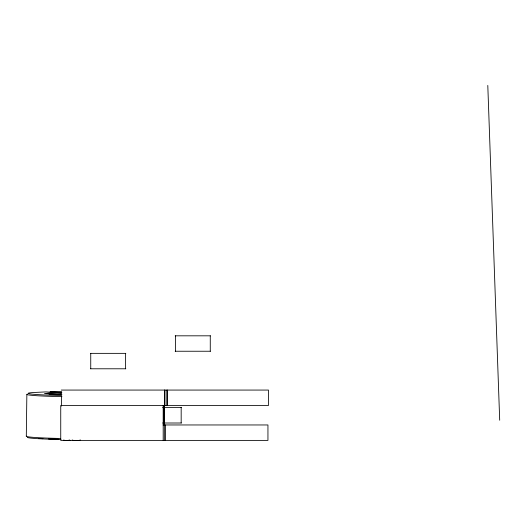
<?xml version="1.0" encoding="UTF-8"?>
<svg xmlns="http://www.w3.org/2000/svg" width="526" height="526" viewBox="0 0 526 526"><rect width="100%" height="100%" fill="white"/><g stroke="black" fill="none" stroke-linecap="round" stroke-linejoin="round"><path stroke-width="0.79" d="M26.3 436.304L26.859 394.467M61.371 406.079L61.489 397.071L61.963 396.624L58.314 396.558A38.576 1.742 0.8 0 1 27.503 394.112M80.235 439.835L79.354 440.571L73.699 440.532L72.167 439.973M50.404 392.021A7.87 2.998 -37.6 0 1 50.246 391.692L52.791 391.568A8.817 0.401 0.8 0 1 61.673 391.515M175.197 335.818L210.466 335.818M175.197 351.243L210.466 351.243M90.544 353.36L125.813 353.36M90.544 368.785L125.813 368.785M61.286 390.068L268.477 390.068L268.477 405.5L60.74 405.5L60.74 440.393L267.944 440.393L267.944 424.962L163.04 424.962M162.613 407.387L181.358 407.387M162.613 423.003L181.358 423.003M49.089 394.211A19.837 0.894 0.8 0 1 60.825 394.007L61.332 394.007L61.207 392.856L49.536 393.007L44.5 393.579L61.917 394.724M60.681 438.447L57.755 438.395A38.576 1.742 0.8 0 1 26.412 436.12M58.754 439.263L48.537 438.954M61.851 392.541L53.994 392.159A9.922 0.447 0.8 0 1 50.22 391.699M42.922 438.697L38.576 438.434M61.207 392.856L45.972 391.903L34.598 392.462A37.471 1.696 0.8 0 0 61.634 395.473M69.077 439.953L70.609 440.505L64.954 440.466L63.666 439.999M487.793 85.429L499.7 420.228M210.268 335.818L210.268 351.243M181.174 407.387L181.174 423.003M175.401 335.818L175.401 351.243M167.189 390.068L167.189 405.5M166.992 390.068L166.992 405.5M165.499 424.962L165.499 440.393M164.875 390.068L164.875 405.5M164.684 390.068L164.684 405.5M164.342 405.5L164.342 440.393M163.921 405.5L163.921 423.003M163.185 405.5L163.185 440.393M125.609 353.36L125.609 368.785M90.742 353.36L90.742 368.785M61.049 439.506A37.471 1.696 0.8 0 1 27.497 437.237"/></g></svg>
